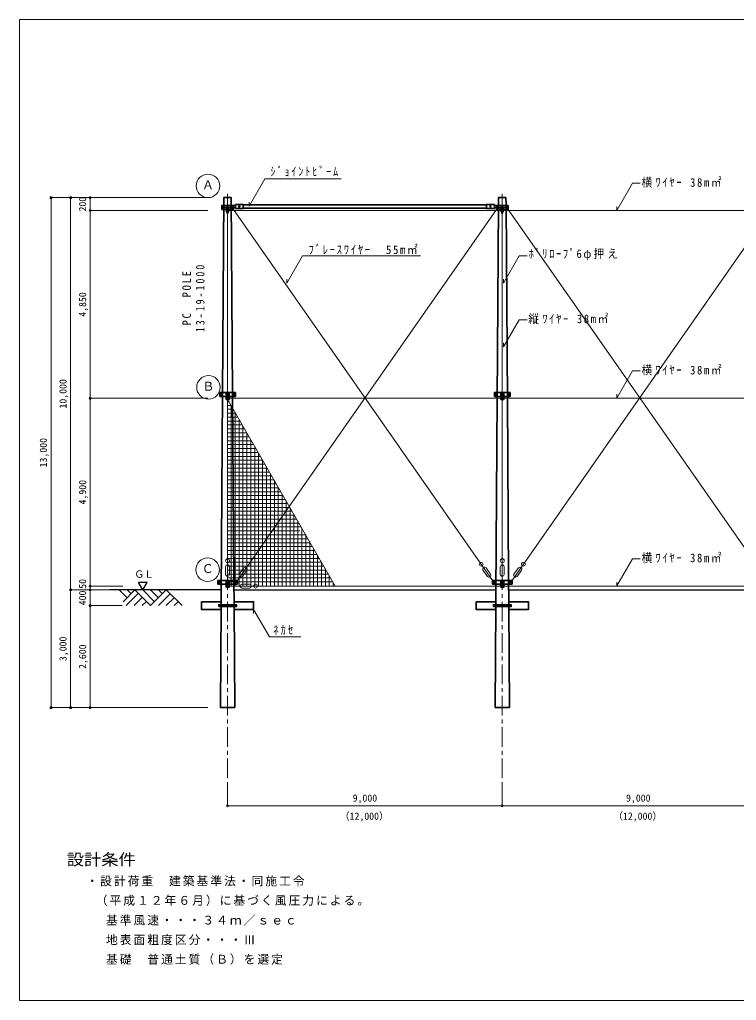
# Model space of a CAD drawing. Units: millimetres, scale not verified. Extents: x -19014 to 17986, y -10093 to 14907.
# Drawn here: x -19014 to -748, y -10093 to 14907 of the extents above; entities that cross this region are included whole.
import ezdxf
from ezdxf.enums import TextEntityAlignment as Align

# ---------------------------------------------------------------- set-up
doc = ezdxf.new("R2010")
doc.units = ezdxf.units.MM
doc.header["$LTSCALE"] = 100
doc.header["$PDMODE"] = 32
doc.header["$PDSIZE"] = 50
doc.linetypes.add('CHAIN1', pattern=[8, 5, -1, 1, -1])
for name, color, linetype, lineweight in [('0-0_パイプ', 7, 'Continuous', 35), ('0-1_ＧＬ', 3, 'Continuous', 25), ('0-2_メッセン', 6, 'Continuous', 9), ('0-3_寸法', 4, 'Continuous', 9), ('0-4_ハッチ', 5, 'Continuous', 9), ('0-5_枠', 7, 'Continuous', 18), ('0-6_仕上', 4, 'Continuous', 9)]:
    doc.layers.add(name, color=color, linetype=linetype, lineweight=lineweight)
doc.styles.add('ＭＳ ゴシック', font='')
doc.styles.get('ＭＳ ゴシック').set_extended_font_data('MS Gothic')

msp = doc.modelspace()

# ---------------------------------------------------------------- linework, layer by layer
at = {"layer": '0-0_パイプ'}
for p, q in [((-13808.3, 10368.4), (-13841.6, 5368.4)), ((-13808.3, 10368.4), (-13618.3, 10368.4)), ((-13585.1, 5368.4), (-13618.3, 10368.4)), ((-6807.7, 10368.4), (-6808.8, 10198.4)), ((-6807.7, 10368.4), (-6619, 10368.4)), ((-6617.9, 10198.4), (-6619, 10368.4)), ((-13863.5, 10118.4), (-13563.5, 10118.4)), ((-13863.5, 10068.4), (-13738.6, 10068.4)), ((-13738.6, 10108.4), (-13688.6, 10108.4)), ((-13738.6, 10008.4), (-13738.6, 10108.4)), ((-13738.6, 10038.4), (-13723.5, 10038.4)), ((-13688.6, 10008.4), (-13738.6, 10008.4)), ((-13703.6, 10038.4), (-13688.6, 10038.4)), ((-13688.6, 10108.4), (-13688.6, 10008.4)), ((-13688.6, 10068.4), (-13563.5, 10068.4)), ((-13563.5, 10168.4), (-13514.3, 10177)), ((-13563.5, 10168.4), (-13563.5, 10068.4)), ((-13563.5, 10118.4), (-13514.3, 10109.7)), ((-13513.5, 10093.4), (-13513.5, 10193.4)), ((-13513.5, 10193.4), (-13313.5, 10193.4)), ((-13313.5, 10093.4), (-13513.5, 10093.4)), ((-13313.5, 10093.4), (-13313.5, 10193.4)), ((-13313.5, 10188.4), (-7113.5, 10188.4)), ((-13313.5, 10098.4), (-7113.5, 10098.4)), ((-6913.5, 10193.4), (-7113.5, 10193.4)), ((-7113.5, 10093.4), (-7113.5, 10193.4)), ((-7113.5, 10093.4), (-6913.5, 10093.4)), ((-6913.5, 10093.4), (-6913.5, 10193.4)), ((-6863.5, 10168.4), (-6912.8, 10177)), ((-6863.5, 10118.4), (-6912.8, 10109.7)), ((-6863.5, 10118.4), (-6563.5, 10118.4)), ((-6863.5, 10068.4), (-6738.6, 10068.4)), ((-6809.5, 10198.4), (-6842.8, 5196.4)), ((-6738.6, 10108.4), (-6688.6, 10108.4)), ((-6738.6, 10008.4), (-6738.6, 10108.4)), ((-6738.6, 10038.4), (-6723.5, 10038.4)), ((-6688.6, 10008.4), (-6738.6, 10008.4)), ((-6703.6, 10038.4), (-6688.5, 10038.4)), ((-6688.6, 10108.4), (-6688.6, 10008.4)), ((-6688.6, 10068.4), (-6563.5, 10068.4)), ((-6583.9, 5196.1), (-6617.2, 10198.4)), ((-6563.5, 10168.4), (-6563.5, 10068.4)), ((-13841.4, 5394.8), (-13875.6, 257.9)), ((-13728.3, 5253.4), (-13750.8, 5253.4)), ((-13675.8, 5253.4), (-13698.3, 5253.4)), ((-13553.5, 618.4), (-13585.1, 5368.4)), ((-6842.3, 5268.4), (-6875.6, 257.9)), ((-6728.3, 5253.4), (-6750.9, 5253.4)), ((-6675.8, 5253.4), (-6698.3, 5253.4)), ((-6553.5, 618.4), (-6584.4, 5268.4)), ((-13963.3, 513.4), (-13963.3, 613.4)), ((-13963.3, 613.4), (-13463.3, 613.4)), ((-13463.3, 513.4), (-13963.3, 513.4)), ((-13549.3, -6.6), (-13553.5, 618.4)), ((-13463.3, 613.4), (-13463.3, 513.4)), ((-6964, 513.4), (-6964, 613.4)), ((-6464, 513.4), (-6964, 513.4)), ((-6549.3, -6.6), (-6554, 700.9)), ((-13874.7, 393.4), (-13877.4, -6.6)), ((-13728.3, 468.4), (-13750.8, 468.4)), ((-13675.8, 468.4), (-13698.3, 468.4)), ((-6874.7, 393.4), (-6877.4, -6.6)), ((-6729, 468.4), (-6751.5, 468.4)), ((-6676.5, 468.4), (-6699, 468.4)), ((-14377.5, 68.4), (-13877.5, 68.4)), ((-7377.5, 68.4), (-6877.5, 68.4)), ((-13877.7, -56.6), (-13894.8, -2631.6)), ((-13531.8, -2631.6), (-13549, -56.6)), ((-6877.7, -56.6), (-6894.8, -2631.6)), ((-6531.8, -2631.6), (-6549, -56.6)), ((-13894.8, -2631.6), (-13531.8, -2631.6)), ((-6894.8, -2631.6), (-6531.8, -2631.6))]:
    msp.add_line(p, q, dxfattribs=at)
at = {"layer": '0-0_パイプ', "color": 4, "linetype": 'CHAIN1', "lineweight": 9}
for p, q in [((-13713.5, 10468.4), (-13713.5, -4631.6)), ((-6713.5, 10468.4), (-6713.5, -4631.6))]:
    msp.add_line(p, q, dxfattribs=at)
at = {"layer": '0-0_パイプ'}
for points in [[(-13863.5, 10068.4), (-13863.5, 10168.4), (-13563.5, 10168.4)], [(-6863.5, 10068.4), (-6863.5, 10168.4), (-6563.5, 10168.4)], [(-6964, 613.4), (-6464, 613.4), (-6464, 513.4)], [(-13878.2, -131.6), (-14377.5, -131.6), (-14377.5, 68.4)], [(-13549.8, 68.4), (-13049.1, 68.4), (-13049.1, -131.6), (-13548.5, -131.6)], [(-6878.2, -131.6), (-7377.5, -131.6), (-7377.5, 68.4)], [(-6549.8, 68.4), (-6049.1, 68.4), (-6049.1, -131.6), (-6548.5, -131.6)]]:
    msp.add_lwpolyline(points, dxfattribs=at)
for points in [[(-13913.3, 5298.4), (-13913.3, 5398.4), (-13513.3, 5398.4), (-13513.3, 5298.4)], [(-13750.8, 5223.4), (-13750.8, 5373.4), (-13675.8, 5373.4), (-13675.8, 5223.4)], [(-6913.3, 5298.4), (-6913.3, 5398.4), (-6513.3, 5398.4), (-6513.3, 5298.4)], [(-6750.9, 5223.4), (-6750.9, 5373.4), (-6675.8, 5373.4), (-6675.8, 5223.4)], [(-13750.8, 438.4), (-13750.8, 588.4), (-13675.8, 588.4), (-13675.8, 438.4)], [(-6751.5, 438.4), (-6751.5, 588.4), (-6676.5, 588.4), (-6676.5, 438.4)], [(-13938.3, -56.6), (-13938.3, -6.6), (-13488.3, -6.6), (-13488.3, -56.6)], [(-6938.4, -56.6), (-6938.4, -6.6), (-6488.3, -6.6), (-6488.3, -56.6)]]:
    msp.add_lwpolyline(points, close=True, dxfattribs=at)
for centre, radius in [((-13843, 10143.6), 10), ((-13843, 10091.9), 10), ((-13714.1, 10091.9), 10), ((-13713.5, 10143.4), 10), ((-13713.5, 10038), 10), ((-13588.8, 10143.6), 10), ((-13588.8, 10093.6), 10), ((-13413.5, 10143.4), 15), ((-7013.5, 10143.4), 15), ((-6843, 10143.6), 10), ((-6843, 10091.9), 10), ((-6714.1, 10091.9), 10), ((-6713.5, 10143.4), 10), ((-6713.5, 10038), 10), ((-6588.8, 10143.6), 10), ((-6588.8, 10093.6), 10), ((-13882.8, 5349.3), 15), ((-13713.3, 5348.4), 15), ((-13713.3, 5253.4), 15), ((-13543.9, 5349.3), 15), ((-6882.8, 5349.3), 15), ((-6713.3, 5348.4), 15), ((-6713.3, 5253.4), 15), ((-6543.9, 5349.3), 15), ((-13918.9, 565.7), 15), ((-13713.3, 563.4), 15), ((-13506.4, 564.3), 15), ((-6919.5, 565.7), 15), ((-6714, 563.4), 15), ((-6507.1, 564.3), 15), ((-13713.3, 468.4), 15), ((-6714, 468.4), 15)]:
    msp.add_circle(centre, radius, dxfattribs=at)
at = {"layer": '0-1_ＧＬ'}
for p, q in [((-15763.7, 561), (-15986.1, 561)), ((-15874.9, 368.4), (-15986.1, 561)), ((-15874.9, 368.4), (-15763.7, 561)), ((-13874.9, 368.4), (-16713.3, 368.4)), ((-16274.9, 168.4), (-16474.9, 368.4)), ((-16074.9, 368.4), (-16374.9, 68.4)), ((-15990.3, 275.9), (-16297.8, -31.6)), ((-16174.9, 268.4), (-16274.9, 368.4)), ((-15574.9, 68.4), (-15874.9, 368.4)), ((-15474.9, 168.4), (-15674.9, 368.4)), ((-15374.9, 268.4), (-15474.9, 368.4)), ((-15174.9, 268.4), (-15474.9, -31.6)), ((-15274.9, 368.4), (-14874.9, -31.6)), ((-13551.8, 368.4), (-6874.9, 368.4)), ((-6551.8, 368.4), (125.1, 368.4)), ((-15886.7, 175.9), (-16094.2, -31.6)), ((-15783.1, 76), (-15890.7, -31.6)), ((-15074.9, 168.4), (-15274.9, -31.6)), ((-14974.9, 68.4), (-15074.9, -31.6))]:
    msp.add_line(p, q, dxfattribs=at)
msp.add_lwpolyline([(-15274.9, 368.4), (-15674.9, -31.6), (-16074.9, 368.4)], dxfattribs=at)
at = {"layer": '0-2_メッセン'}
for p, q in [((-6738.6, 10038.4), (-13688.6, 10038.4)), ((-13563.5, 10068.4), (-6964, 613.4)), ((-13463.3, 613.4), (-6863.5, 10068.4)), ((-6688.1, 10038.4), (261.9, 10038.4)), ((36.7, 613.4), (-6563.1, 10068.4)), ((136.9, 10068.4), (-6462.7, 613.4)), ((-13713.5, 9958.4), (-13713.5, 5373.4)), ((-6713.5, 9958.7), (-6713.5, 5373.4)), ((-13675.8, 5253.4), (-6750.9, 5253.4)), ((-6675.8, 5253.4), (249.2, 5253.4)), ((-13713.5, 5223.4), (-13713.5, 613.4)), ((-6713.5, 5223.4), (-6713.5, 588.4)), ((-13763.3, 763.4), (-13763.3, 963.4)), ((-13663.3, 963.4), (-13663.3, 763.4)), ((-13416.4, 768), (-13301.9, 932)), ((-13219.9, 874.8), (-13334.4, 710.8)), ((-7206.8, 874.8), (-7092.3, 710.8)), ((-7010.3, 768), (-7124.8, 932)), ((-6763.3, 963.4), (-6763.3, 763.4)), ((-6663.3, 763.4), (-6663.3, 963.4)), ((-6416.4, 768), (-6301.9, 932)), ((-6219.9, 874.8), (-6334.4, 710.8)), ((-13352.5, 518.4), (-13152.5, 518.4)), ((-13675.8, 468.4), (-6751.5, 468.4)), ((-13152.5, 418.4), (-13352.5, 418.4)), ((249.2, 468.4), (-6675.2, 468.4))]:
    msp.add_line(p, q, dxfattribs=at)
for centre in [(-13713.3, 1113.4), (-13175.1, 1026.4), (-7251.6, 1026.4), (-6713.3, 1113.4), (-6175.1, 1026.4), (-13002.5, 468.4)]:
    msp.add_circle(centre, 50, dxfattribs=at)
for centre, radius, start, end in [((-13670.3, 10011.2), 68.3, 182.41425, 230.71629), ((-13756.8, 10011.2), 68.3, 309.28371, 357.58575), ((-6669.9, 10011.2), 68.3, 182.41425, 230.48112), ((-6756.8, 10011.2), 68.3, 309.51888, 357.58575), ((-13691, 941), 75.7, 107.1543, 162.8448), ((-13735.7, 941), 75.7, 17.1552, 72.8457), ((-6691, 941), 75.7, 107.1543, 162.8448), ((-6735.7, 941), 75.7, 17.1552, 72.8457), ((-13691, 785.7), 75.7, 197.1552, 252.8457), ((-13735.7, 785.7), 75.7, 287.1543, 342.8448), ((-13346.2, 744.6), 73.9, 161.52095, 218.64767), ((-13255.7, 874.2), 73.9, 71.51971, 128.65001), ((-13290, 898.2), 73.9, 341.52292, 38.64671), ((-7136.7, 898.2), 73.9, 141.35329, 198.47708), ((-7171, 874.2), 73.9, 51.34999, 108.48029), ((-7080.4, 744.6), 73.9, 321.35233, 18.47905), ((-6691, 785.7), 75.7, 197.1552, 252.8457), ((-6735.7, 785.7), 75.7, 287.1543, 342.8448), ((-6346.2, 744.6), 73.9, 161.52095, 218.64767), ((-6255.7, 874.2), 73.9, 71.51971, 128.65001), ((-6290, 898.2), 73.9, 341.52292, 38.64671), ((-13380.6, 768.5), 73.9, 251.52049, 308.65001), ((-13338.5, 454.4), 65.4, 102.2912, 167.7088), ((-13166.4, 454.4), 65.4, 12.2912, 77.7088), ((-7046.1, 768.5), 73.9, 231.34999, 288.47951), ((-6380.6, 768.5), 73.9, 251.52094, 308.65045), ((-13338.5, 482.3), 65.4, 192.2912, 257.7088), ((-13166.4, 482.3), 65.4, 282.2912, 347.7088)]:
    msp.add_arc(centre, radius, start, end, dxfattribs=at)
at = {"layer": '0-3_寸法'}
for p, q in [((-18213.3, 10368.4), (-18213.3, -2631.6)), ((-14213.3, 10368.4), (-18213.3, 10368.4)), ((-17713.3, -2631.6), (-17713.3, 10368.4)), ((-17213.3, 10368.4), (-17213.3, -2631.6)), ((-14213.3, 10038.4), (-17213.3, 10038.4)), ((-14213.3, 5253.4), (-17213.3, 5253.4)), ((-16713.3, 368.4), (-17713.3, 368.4)), ((-16379.6, 468.4), (-17213.3, 468.4)), ((-16400, -31.6), (-17213.3, -31.6)), ((-14213.3, -2631.6), (-18213.3, -2631.6)), ((-13713.3, -4631.6), (-13713.3, -5131.6)), ((-6713.3, -4631.6), (-6713.3, -5131.6)), ((-13713.3, -5131.6), (7286.7, -5131.6))]:
    msp.add_line(p, q, dxfattribs=at)
for centre in [(-14213.3, 10668.4), (-14201.6, 5533.7), (-14221.8, 884.5)]:
    msp.add_circle(centre, 300, dxfattribs=at)
for p in [(-18213.3, 10368.4), (-17713.3, 10368.4), (-17213.3, 10368.4), (-17213.3, 10038.4), (-17213.3, 5253.4), (-17713.3, 368.4), (-17213.3, 468.4), (-17213.3, 368.4), (-17213.3, -31.6), (-18213.3, -2631.6), (-17713.3, -2631.6), (-17213.3, -2631.6), (-13713.3, -5131.6), (-6713.3, -5131.6)]:
    msp.add_point(p, dxfattribs=at)
at = {"layer": '0-4_ハッチ'}
for p, q in [((-13713.5, 5073.8), (-13627.2, 5073.8)), ((-13621.9, 468.4), (-13621.9, 5064.6)), ((-13713.5, 4973.8), (-13571.9, 4973.8)), ((-13713.5, 4873.8), (-13511.7, 4873.8)), ((-13713.5, 4773.8), (-13454, 4773.8)), ((-13521.9, 468.4), (-13521.9, 4891.4)), ((-13713.5, 4673.8), (-13396.2, 4673.8)), ((-13713.5, 4573.8), (-13338.5, 4573.8)), ((-13421.9, 468.4), (-13421.9, 4718.1)), ((-13321.9, 468.4), (-13321.9, 4544.9)), ((-13713.5, 4473.8), (-13280.8, 4473.8)), ((-13713.5, 4373.8), (-13223, 4373.8)), ((-13713.5, 4273.8), (-13165.3, 4273.8)), ((-13221.9, 468.4), (-13221.9, 4371.7)), ((-13713.5, 4173.8), (-13107.6, 4173.8)), ((-13713.5, 4073.8), (-13049.8, 4073.8)), ((-13121.9, 468.4), (-13121.9, 4198.5)), ((-13021.9, 468.4), (-13021.9, 4025.3)), ((-13713.5, 3973.8), (-12992.1, 3973.8)), ((-13713.5, 3873.8), (-12934.4, 3873.8)), ((-13713.5, 3773.8), (-12876.6, 3773.8)), ((-12921.9, 468.4), (-12921.9, 3852.1)), ((-13713.5, 3673.8), (-12818.9, 3673.8)), ((-13713.5, 3573.8), (-12761.2, 3573.8)), ((-12821.9, 468.4), (-12821.9, 3678.9)), ((-12721.9, 468.4), (-12721.9, 3505.7)), ((-13713.5, 3473.8), (-12703.4, 3473.8)), ((-13713.5, 3373.8), (-12645.7, 3373.8)), ((-13713.5, 3273.8), (-12588, 3273.8)), ((-12621.9, 468.4), (-12621.9, 3332.5)), ((-13713.5, 3173.8), (-12530.2, 3173.8)), ((-13713.5, 3073.8), (-12472.5, 3073.8)), ((-12521.9, 468.4), (-12521.9, 3159.3)), ((-13713.5, 2973.8), (-12414.8, 2973.8)), ((-13713.5, 2873.8), (-12357, 2873.8)), ((-13713.5, 2773.8), (-12299.3, 2773.8)), ((-12421.9, 468.4), (-12421.9, 2986.1)), ((-12321.9, 468.4), (-12321.9, 2812.9)), ((-13713.5, 2673.8), (-12241.5, 2673.8)), ((-13713.5, 2573.8), (-12183.8, 2573.8)), ((-12221.9, 468.4), (-12221.9, 2639.7)), ((-13713.5, 2473.8), (-12126.1, 2473.8)), ((-13713.5, 2373.8), (-12068.3, 2373.8)), ((-13713.5, 2273.8), (-12010.6, 2273.8)), ((-12121.9, 468.4), (-12121.9, 2466.5)), ((-12021.9, 468.4), (-12021.9, 2293.3)), ((-13713.5, 2173.8), (-11952.9, 2173.8)), ((-13713.5, 2073.8), (-11895.1, 2073.8)), ((-11921.9, 468.4), (-11921.9, 2120.1)), ((-13713.5, 1973.8), (-11837.4, 1973.8)), ((-13713.5, 1873.8), (-11871.9, 1873.8)), ((-13713.5, 1773.8), (-11721.9, 1773.8)), ((-11821.9, 468.4), (-11821.9, 1946.9)), ((-11721.9, 468.4), (-11721.9, 1773.7)), ((-13713.5, 1673.8), (-11664.2, 1673.8)), ((-13713.5, 1573.8), (-11606.5, 1573.8)), ((-11621.9, 468.4), (-11621.9, 1600.5)), ((-13713.5, 1473.8), (-11548.7, 1473.8)), ((-13713.5, 1373.8), (-11491, 1373.8)), ((-13713.5, 1273.8), (-11433.3, 1273.8)), ((-11521.9, 468.4), (-11521.9, 1427.3)), ((-11421.9, 468.4), (-11421.9, 1254.1)), ((-13713.5, 1173.8), (-11375.5, 1173.8)), ((-13713.5, 1073.8), (-11317.8, 1073.8)), ((-11321.9, 468.4), (-11321.9, 1080.8)), ((-13713.5, 973.8), (-11260, 973.8)), ((-13713.5, 873.8), (-11202.3, 873.8)), ((-13713.5, 773.8), (-11144.6, 773.8)), ((-11221.9, 468.4), (-11221.9, 907.6)), ((-13713.5, 673.8), (-11086.8, 673.8)), ((-13713.5, 573.8), (-11029.1, 573.8)), ((-11121.9, 468.4), (-11121.9, 734.4)), ((-11021.9, 468.4), (-11021.9, 561.2))]:
    msp.add_line(p, q, dxfattribs=at)
msp.add_lwpolyline([(-13713.5, 5223.4), (-13662.8, 5135.4), (-10968.2, 468.4)], dxfattribs=at)
at = {"layer": '0-5_枠', "color": 2}
for p, q in [((-19013.5, 14906.8), (17986.5, 14906.8)), ((-19013.5, -10093.2), (-19013.5, 14906.8)), ((17986.5, -10093.2), (-19013.5, -10093.2))]:
    msp.add_line(p, q, dxfattribs=at)
at = {"layer": '0-6_仕上'}
for p, q in [((-13161.7, 10154.9), (-12761.7, 10847.7)), ((-12761.7, 10847.7), (-10822.6, 10847.7)), ((-3795.2, 10041.1), (-3395.2, 10733.9)), ((-3395.2, 10733.9), (-3195.2, 10733.9)), ((-13161.7, 10154.9), (-13161.7, 10254.9)), ((-3795.2, 10041.1), (-3795.2, 10141.1)), ((-12207.4, 8192.9), (-11807.4, 8885.8)), ((-11807.4, 8885.8), (-8799.5, 8885.8)), ((-6680.3, 8192.4), (-6280.3, 8885.3)), ((-6280.3, 8885.3), (-6080.3, 8885.3)), ((-12207.4, 8192.9), (-12207.4, 8292.9)), ((-6680.3, 8192.4), (-6680.3, 8292.4)), ((-6680.3, 6564.2), (-6280.3, 7257)), ((-6280.3, 7257), (-6080.3, 7257)), ((-6680.3, 6564.2), (-6680.3, 6664.2)), ((-3795.2, 5257.5), (-3395.2, 5950.4)), ((-3395.2, 5950.4), (-3195.2, 5950.4)), ((-3795.2, 5257.5), (-3795.2, 5357.5)), ((-3795.2, 469.8), (-3395.2, 1162.7)), ((-3395.2, 1162.7), (-3195.2, 1162.7)), ((-3795.2, 469.8), (-3795.2, 569.8)), ((-13049.1, -131.6), (-13049.1, -231.6)), ((-13049.1, -131.6), (-12649.1, -824.5)), ((-12649.1, -824.5), (-11849.1, -824.5))]:
    msp.add_line(p, q, dxfattribs=at)

# ---------------------------------------------------------------- texts
at = {"layer": '0-1_ＧＬ', "color": 4, "style": 'ＭＳ ゴシック'}
msp.add_text('ＧＬ', height=183.3, dxfattribs=at).set_placement((-16090.1, 624.5), align=Align.BOTTOM_LEFT)
at = {"layer": '0-3_寸法', "color": 7, "style": 'ＭＳ ゴシック'}
for s, p in [('Ａ', (-14363.3, 10518.4)), ('Ｂ', (-14351.6, 5383.7)), ('Ｃ', (-14371.8, 734.5))]:
    msp.add_text(s, height=219.9, dxfattribs=at).set_placement(p, align=Align.BOTTOM_LEFT)
at = {"layer": '0-3_寸法', "style": 'ＭＳ ゴシック'}
for s, p in [('200', (-17263.3, 10015.9)), ('4,850', (-17263.3, 7333.4)), ('10,000', (-17763.3, 4993.4)), ('13,000', (-18263.3, 3493.4)), ('4,900', (-17263.3, 2548.4)), ('50', (-17263.3, 398.8)), ('400', (-17263.3, -21.5)), ('3,000', (-17763.3, -1444.1)), ('2,600', (-17263.3, -1644.1))]:
    msp.add_text(s, height=183.3, rotation=90, dxfattribs=at).set_placement(p, align=Align.BOTTOM_LEFT)
for s, p in [('9,000', (-10525.8, -5081.6)), ('9,000', (-3559.1, -5081.6)), ('（12,000）', (-10853.6, -5543.9)), ('（12,000）', (-3886.9, -5543.9))]:
    msp.add_text(s, height=183.3, dxfattribs=at).set_placement(p, align=Align.BOTTOM_LEFT)
at = {"layer": '0-5_枠', "style": 'ＭＳ ゴシック', "width": 1.1}
msp.add_text('設計条件', height=293.3, dxfattribs=at).set_placement((-17813.1, -6736.7), align=Align.BOTTOM_LEFT)
at = {"layer": '0-5_枠', "char_height": 219.9, "attachment_point": 7, "style": 'ＭＳ ゴシック'}
for s, insert in [('\\T1.17;・設計荷重\u3000建築基準法・同施工令', (-17313.1, -7186.7)), ('\\T1.17;（平成１２年６月）に基づく風圧力による。', (-17073.6, -7686.7)), ('\\T1.17;基準風速・・・３４ｍ／ｓｅｃ', (-16813.1, -8186.7)), ('\\T1.17;地表面粗度区分・・・Ⅲ', (-16813.1, -8686.7)), ('\\T1.17;基礎\u3000普通土質（Ｂ）を選定', (-16813.1, -9186.7))]:
    msp.add_mtext(s, dxfattribs=dict(at, insert=insert))
at = {"layer": '0-6_仕上', "color": 7, "char_height": 219.9, "attachment_point": 7, "style": 'ＭＳ ゴシック'}
for s, insert in [('\\T1.39;\\W0.85;ｼﾞｮｲﾝﾄﾋﾞｰﾑ', (-12619.4, 10911.2)), ('\\T1.31;\\W0.9;横ﾜｲﾔｰ\\~38m㎡', (-3164.1, 10621.5)), ('\\T1.33;\\W0.9;ﾌﾞﾚｰｽﾜｲﾔｰ\u300055m㎡', (-11650.7, 8919.7)), ('\\T1.29;\\W0.9;ﾎﾟﾘﾛｰﾌﾟ6φ押え', (-6041.6, 8768.9)), ('\\T1.31;\\W0.9;縦ﾜｲﾔｰ\\~38m㎡', (-6049.2, 7144.5)), ('\\T1.31;\\W0.9;横ﾜｲﾔｰ\\~38m㎡', (-3164.1, 5837.9)), ('\\T1.31;\\W0.9;横ﾜｲﾔｰ\\~38m㎡', (-3164.1, 1050.2)), ('\\T1.38;\\W0.9;ﾈｶｾ', (-12550.1, -776.5))]:
    msp.add_mtext(s, dxfattribs=dict(at, insert=insert))
at = {"layer": '0-6_仕上', "color": 7, "char_height": 219.9, "attachment_point": 7, "rotation": 90, "style": 'ＭＳ ゴシック'}
for s, insert in [('\\T1.39;\\W0.85;13-19-1000', (-14299.2, 6940.9)), ('\\T1.33;\\W0.9;PC\u3000POLE', (-14641.8, 7109))]:
    msp.add_mtext(s, dxfattribs=dict(at, insert=insert))

doc.saveas('drawing.dxf')
